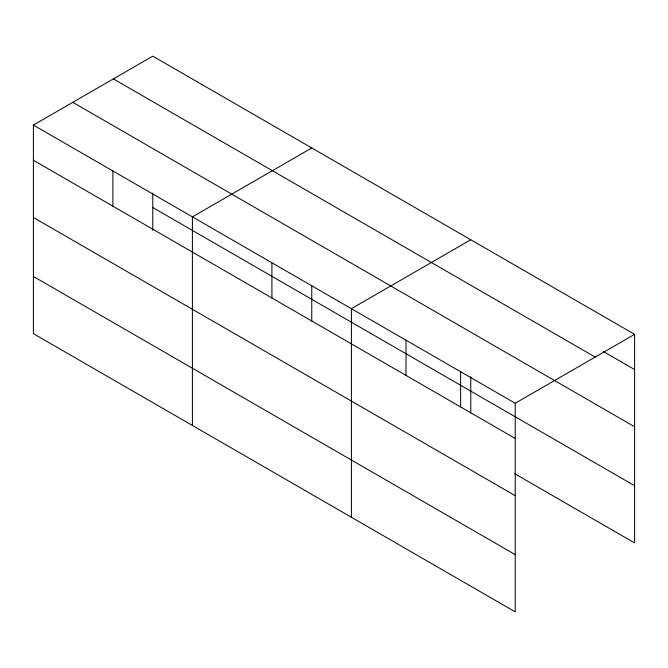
<?xml version="1.0" encoding="UTF-8"?>
<svg xmlns="http://www.w3.org/2000/svg" width="668" height="668" viewBox="0 0 668 668"><rect width="100%" height="100%" fill="white"/><g stroke="black" fill="none" stroke-linecap="round" stroke-linejoin="round"><path stroke-width="1" d="M33.4 125.075L515.228 403.255L515.228 611.846L33.4 333.658L33.4 125.075L152.772 56.154L634.6 334.342L634.6 542.925L514.644 473.67M311.772 147.954L192.401 216.875L192.401 425.458M470.781 239.754L351.41 308.674L351.41 517.257M515.228 403.255L634.6 334.342M603.271 351.451L634.6 369.546M113.376 78.899L595.205 357.079M72.795 102.329L634.6 426.76M152.772 207.531L634.6 485.711M33.4 160.278L515.228 438.459M33.4 217.492L515.228 495.673M33.4 276.443L515.228 554.624M470.781 376.652L470.781 412.974M460.628 371.725L460.628 406.929M406.019 340.204L406.019 375.408M311.772 285.879L311.772 321.174M271.909 262.774L271.909 297.978M152.772 193.052L152.772 230.41M112.9 170.975L112.9 206.178"/></g></svg>
